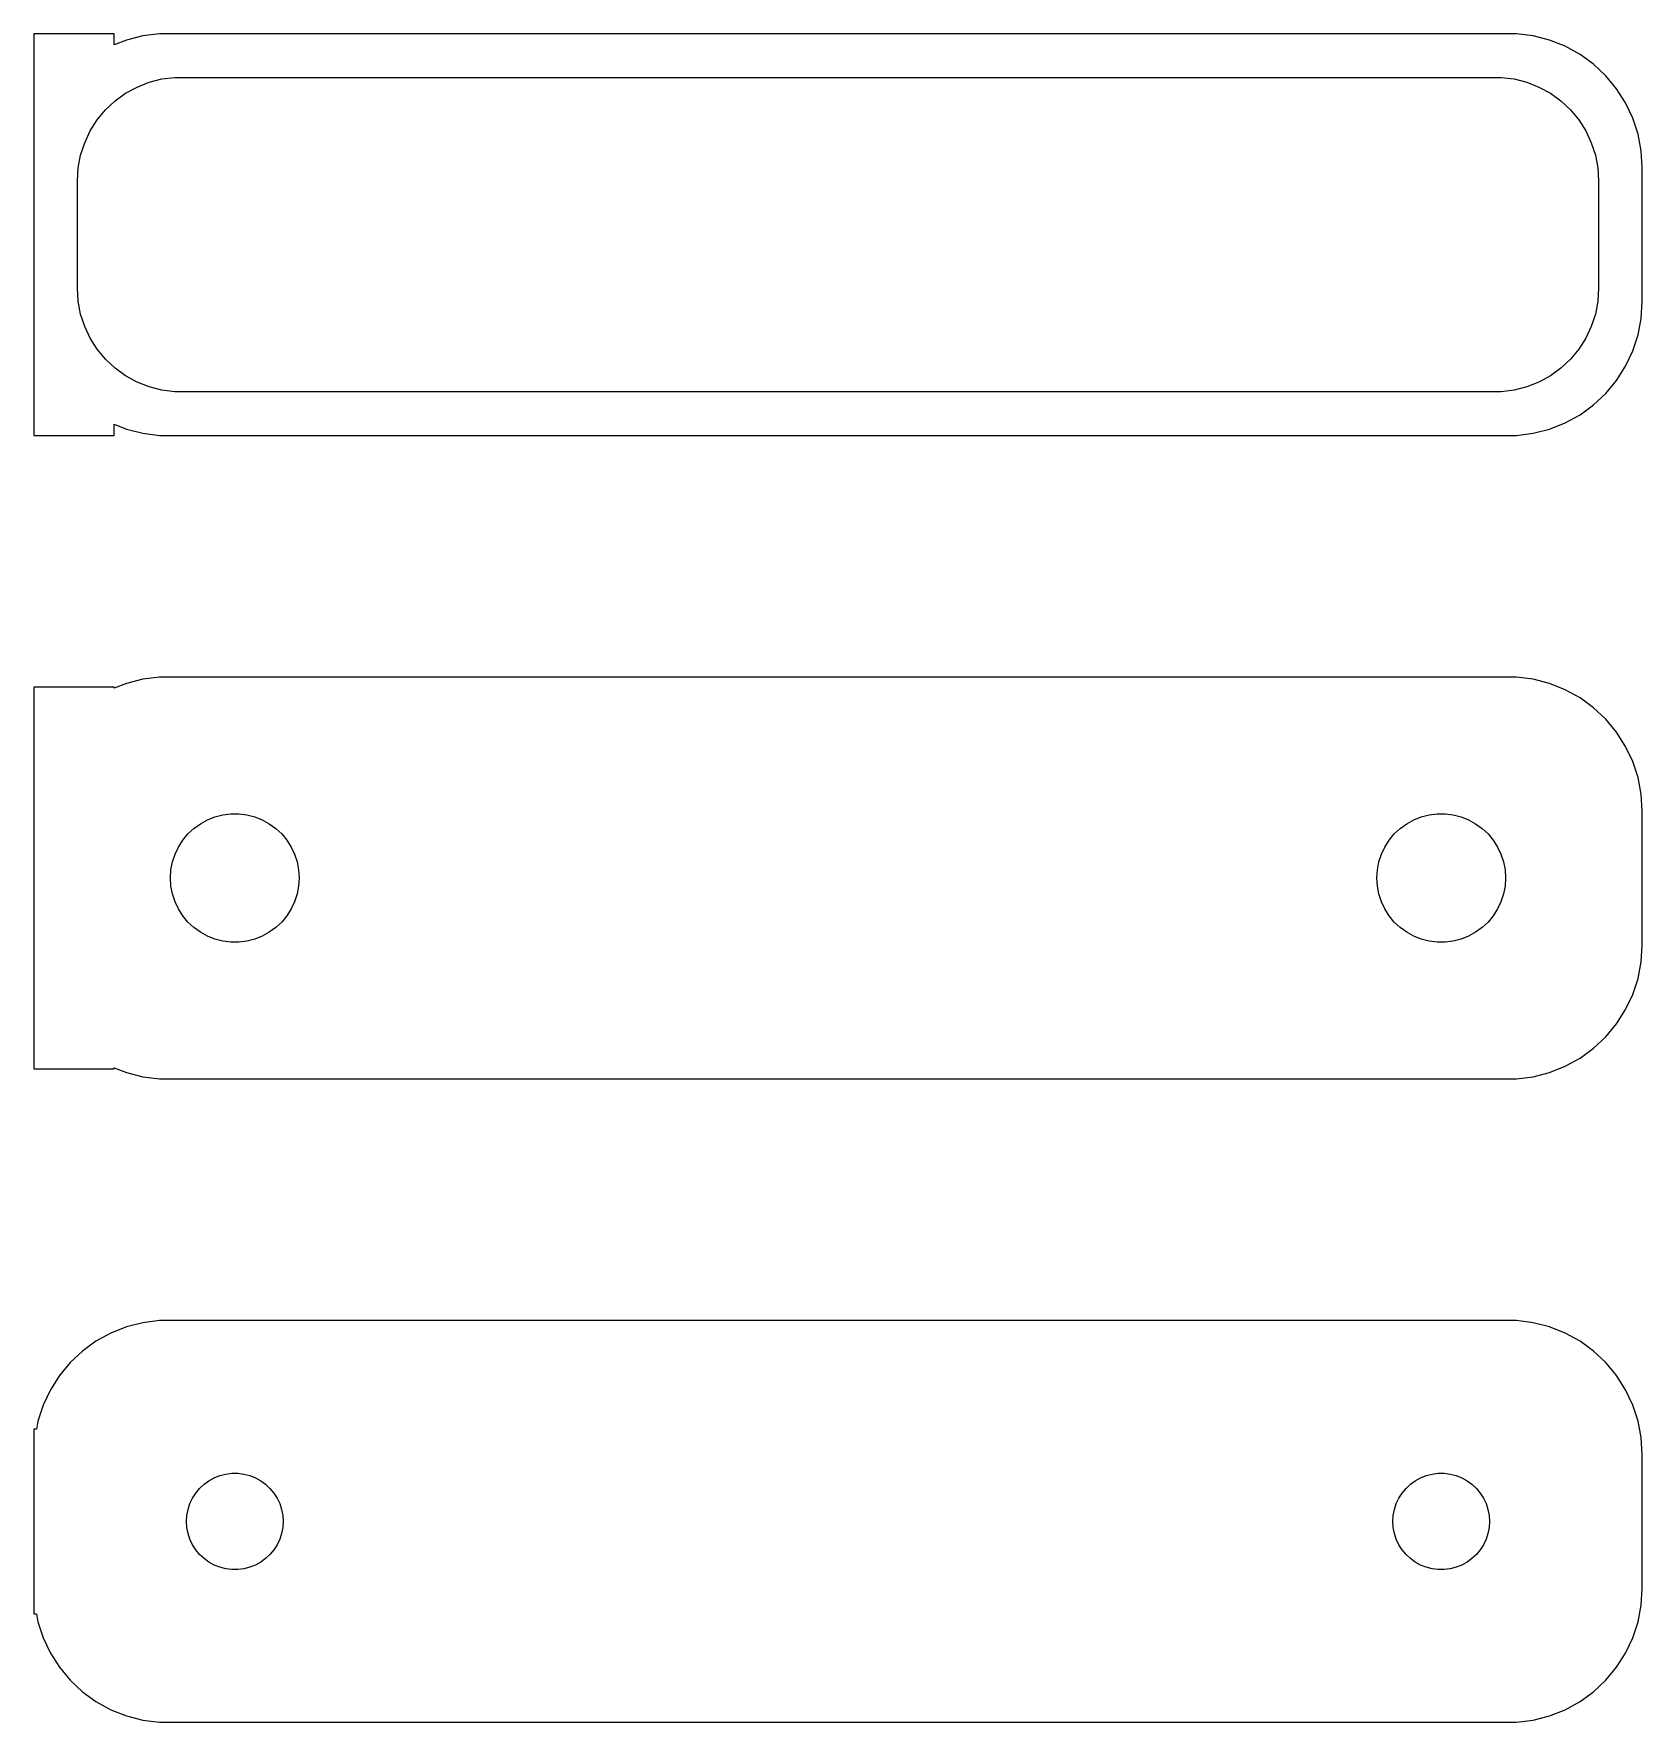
# Model space of a CAD drawing. Header units: metres. Extents: x -30 to 30, y 40.5 to 103.5.
import ezdxf

# ---------------------------------------------------------------- set-up
doc = ezdxf.new("R2010")
doc.units = ezdxf.units.M

msp = doc.modelspace()

# ---------------------------------------------------------------- linework, layer by layer
for p, q in [((-27, 103.49), (-30, 103.49)), ((-30, 103.49), (-30, 88.5099)), ((-27, 103.075), (-27, 103.49)), ((-25.9369, 103.411), (-26.5451, 103.255)), ((-25.3139, 103.49), (-25.9369, 103.411)), ((25.3139, 103.49), (-25.3139, 103.49)), ((25.9369, 103.411), (25.3139, 103.49)), ((26.5451, 103.255), (25.9369, 103.411)), ((-26.5451, 103.255), (-27, 103.075)), ((27.1289, 103.024), (26.5451, 103.255)), ((27.6791, 102.722), (27.1289, 103.024)), ((28.1871, 102.353), (27.6791, 102.722)), ((28.6448, 101.923), (28.1871, 102.353)), ((-26.5751, 101.27), (-26.1489, 101.504)), ((-26.1489, 101.504), (-25.6967, 101.683)), ((-25.6967, 101.683), (-25.2256, 101.804)), ((-25.2256, 101.804), (-24.7432, 101.865)), ((-24.7432, 101.865), (24.7432, 101.865)), ((24.7432, 101.865), (25.2256, 101.804)), ((25.2256, 101.804), (25.6967, 101.683)), ((25.6967, 101.683), (26.1489, 101.504)), ((26.1489, 101.504), (26.5751, 101.27)), ((29.0451, 101.439), (28.6448, 101.923)), ((29.3815, 100.909), (29.0451, 101.439)), ((-27.323, 100.651), (-26.9685, 100.984)), ((-26.9685, 100.984), (-26.5751, 101.27)), ((26.5751, 101.27), (26.9685, 100.984)), ((26.9685, 100.984), (27.323, 100.651)), ((29.6489, 100.341), (29.3815, 100.909)), ((-27.8936, 99.8656), (-27.633, 100.276)), ((-27.633, 100.276), (-27.323, 100.651)), ((27.323, 100.651), (27.633, 100.276)), ((27.633, 100.276), (27.8936, 99.8656)), ((29.8429, 99.7434), (29.6489, 100.341)), ((-28.1007, 99.4256), (-27.8936, 99.8656)), ((27.8936, 99.8656), (28.1007, 99.4256)), ((29.9606, 99.1267), (29.8429, 99.7434)), ((-28.3421, 98.4854), (-28.251, 98.9631)), ((-28.251, 98.9631), (-28.1007, 99.4256)), ((28.1007, 99.4256), (28.251, 98.9631)), ((28.251, 98.9631), (28.3421, 98.4854)), ((30, 98.5), (29.9606, 99.1267)), ((-28.3726, 98), (-28.3421, 98.4854)), ((28.3421, 98.4854), (28.3726, 98)), ((30, 93.5), (30, 98.5)), ((-28.3726, 94), (-28.3726, 98)), ((28.3726, 98), (28.3726, 94)), ((-28.3421, 93.5146), (-28.3726, 94)), ((28.3726, 94), (28.3421, 93.5146)), ((-28.251, 93.0369), (-28.3421, 93.5146)), ((28.3421, 93.5146), (28.251, 93.0369)), ((29.9606, 92.8733), (30, 93.5)), ((-28.1007, 92.5744), (-28.251, 93.0369)), ((28.251, 93.0369), (28.1007, 92.5744)), ((29.8429, 92.2566), (29.9606, 92.8733)), ((-27.8936, 92.1344), (-28.1007, 92.5744)), ((-27.633, 91.7237), (-27.8936, 92.1344)), ((27.8936, 92.1344), (27.633, 91.7237)), ((28.1007, 92.5744), (27.8936, 92.1344)), ((29.6489, 91.6594), (29.8429, 92.2566)), ((-27.323, 91.349), (-27.633, 91.7237)), ((-26.9685, 91.0161), (-27.323, 91.349)), ((27.323, 91.349), (26.9685, 91.0161)), ((27.633, 91.7237), (27.323, 91.349)), ((29.3815, 91.0912), (29.6489, 91.6594)), ((-26.5751, 90.7302), (-26.9685, 91.0161)), ((-26.1489, 90.4959), (-26.5751, 90.7302)), ((26.5751, 90.7302), (26.1489, 90.4959)), ((26.9685, 91.0161), (26.5751, 90.7302)), ((29.0451, 90.5611), (29.3815, 91.0912)), ((-25.6967, 90.3169), (-26.1489, 90.4959)), ((-25.2256, 90.196), (-25.6967, 90.3169)), ((-24.7432, 90.135), (-25.2256, 90.196)), ((24.7432, 90.135), (-24.7432, 90.135)), ((25.2256, 90.196), (24.7432, 90.135)), ((25.6967, 90.3169), (25.2256, 90.196)), ((26.1489, 90.4959), (25.6967, 90.3169)), ((28.1871, 89.6474), (28.6448, 90.0773)), ((28.6448, 90.0773), (29.0451, 90.5611)), ((27.6791, 89.2784), (28.1871, 89.6474)), ((-27, 88.9248), (-26.5451, 88.7447)), ((-27, 88.5099), (-27, 88.9248)), ((26.5451, 88.7447), (27.1289, 88.9759)), ((27.1289, 88.9759), (27.6791, 89.2784)), ((-30, 88.5099), (-27, 88.5099)), ((-26.5451, 88.7447), (-25.9369, 88.5886)), ((-25.9369, 88.5886), (-25.3139, 88.5099)), ((-25.3139, 88.5099), (25.3139, 88.5099)), ((25.3139, 88.5099), (25.9369, 88.5886)), ((25.9369, 88.5886), (26.5451, 88.7447)), ((-25.9369, 79.4114), (-26.5451, 79.2553)), ((-25.3139, 79.4901), (-25.9369, 79.4114)), ((25.3139, 79.4901), (-25.3139, 79.4901)), ((25.9369, 79.4114), (25.3139, 79.4901)), ((26.5451, 79.2553), (25.9369, 79.4114)), ((-27, 79.1148), (-30, 79.1148)), ((-30, 79.1148), (-30, 64.8852)), ((-26.5451, 79.2553), (-27, 79.0752)), ((-27, 79.0752), (-27, 79.1148)), ((27.1289, 79.0241), (26.5451, 79.2553)), ((27.6791, 78.7216), (27.1289, 79.0241)), ((28.1871, 78.3526), (27.6791, 78.7216)), ((28.6448, 77.9227), (28.1871, 78.3526)), ((29.0451, 77.4389), (28.6448, 77.9227)), ((29.3815, 76.9088), (29.0451, 77.4389)), ((29.6489, 76.3406), (29.3815, 76.9088)), ((29.8429, 75.7434), (29.6489, 76.3406)), ((29.9606, 75.1267), (29.8429, 75.7434)), ((30, 74.5), (29.9606, 75.1267)), ((-23.2416, 74.2825), (-22.9497, 74.3575)), ((-22.9497, 74.3575), (-22.6507, 74.3953)), ((-22.6507, 74.3953), (-22.3493, 74.3953)), ((-22.3493, 74.3953), (-22.0503, 74.3575)), ((-22.0503, 74.3575), (-21.7583, 74.2825)), ((21.7583, 74.2825), (22.0503, 74.3575)), ((22.0503, 74.3575), (22.3493, 74.3953)), ((22.3493, 74.3953), (22.6507, 74.3953)), ((22.6507, 74.3953), (22.9497, 74.3575)), ((22.9497, 74.3575), (23.2416, 74.2825)), ((30, 69.5), (30, 74.5)), ((-24.2495, 73.6429), (-24.0298, 73.8492)), ((-24.0298, 73.8492), (-23.786, 74.0264)), ((-23.786, 74.0264), (-23.5219, 74.1716)), ((-23.5219, 74.1716), (-23.2416, 74.2825)), ((-21.7583, 74.2825), (-21.4781, 74.1716)), ((-21.4781, 74.1716), (-21.214, 74.0264)), ((-21.214, 74.0264), (-20.9702, 73.8492)), ((-20.9702, 73.8492), (-20.7505, 73.6429)), ((20.7505, 73.6429), (20.9702, 73.8492)), ((20.9702, 73.8492), (21.214, 74.0264)), ((21.214, 74.0264), (21.4781, 74.1716)), ((21.4781, 74.1716), (21.7583, 74.2825)), ((23.2416, 74.2825), (23.5219, 74.1716)), ((23.5219, 74.1716), (23.786, 74.0264)), ((23.786, 74.0264), (24.0298, 73.8492)), ((24.0298, 73.8492), (24.2495, 73.6429)), ((-24.7315, 72.8835), (-24.6031, 73.1562)), ((-24.6031, 73.1562), (-24.4416, 73.4107)), ((-24.4416, 73.4107), (-24.2495, 73.6429)), ((-20.7505, 73.6429), (-20.5583, 73.4107)), ((-20.5583, 73.4107), (-20.3969, 73.1562)), ((-20.3969, 73.1562), (-20.2685, 72.8835)), ((20.2685, 72.8835), (20.3969, 73.1562)), ((20.3969, 73.1562), (20.5583, 73.4107)), ((20.5583, 73.4107), (20.7505, 73.6429)), ((24.2495, 73.6429), (24.4416, 73.4107)), ((24.4416, 73.4107), (24.6031, 73.1562)), ((24.6031, 73.1562), (24.7315, 72.8835)), ((-24.8811, 72.3008), (-24.8246, 72.5968)), ((-24.8246, 72.5968), (-24.7315, 72.8835)), ((-20.2685, 72.8835), (-20.1754, 72.5968)), ((-20.1754, 72.5968), (-20.1189, 72.3008)), ((20.1189, 72.3008), (20.1754, 72.5968)), ((20.1754, 72.5968), (20.2685, 72.8835)), ((24.7315, 72.8835), (24.8246, 72.5968)), ((24.8246, 72.5968), (24.8811, 72.3008)), ((-24.9, 72), (-24.8811, 72.3008)), ((-24.8811, 71.6992), (-24.9, 72)), ((-20.1189, 72.3008), (-20.1, 72)), ((-20.1, 72), (-20.1189, 71.6992)), ((20.1, 72), (20.1189, 72.3008)), ((20.1189, 71.6992), (20.1, 72)), ((24.8811, 72.3008), (24.9, 72)), ((24.9, 72), (24.8811, 71.6992)), ((-24.8246, 71.4032), (-24.8811, 71.6992)), ((-24.7315, 71.1165), (-24.8246, 71.4032)), ((-20.1754, 71.4032), (-20.2685, 71.1165)), ((-20.1189, 71.6992), (-20.1754, 71.4032)), ((20.1754, 71.4032), (20.1189, 71.6992)), ((20.2685, 71.1165), (20.1754, 71.4032)), ((24.8246, 71.4032), (24.7315, 71.1165)), ((24.8811, 71.6992), (24.8246, 71.4032)), ((-24.6031, 70.8438), (-24.7315, 71.1165)), ((-24.4416, 70.5893), (-24.6031, 70.8438)), ((-24.2495, 70.3571), (-24.4416, 70.5893)), ((-20.5583, 70.5893), (-20.7505, 70.3571)), ((-20.3969, 70.8438), (-20.5583, 70.5893)), ((-20.2685, 71.1165), (-20.3969, 70.8438)), ((20.3969, 70.8438), (20.2685, 71.1165)), ((20.5583, 70.5893), (20.3969, 70.8438)), ((20.7505, 70.3571), (20.5583, 70.5893)), ((24.4416, 70.5893), (24.2495, 70.3571)), ((24.6031, 70.8438), (24.4416, 70.5893)), ((24.7315, 71.1165), (24.6031, 70.8438)), ((-24.0298, 70.1508), (-24.2495, 70.3571)), ((-23.786, 69.9736), (-24.0298, 70.1508)), ((-23.5219, 69.8284), (-23.786, 69.9736)), ((-21.214, 69.9736), (-21.4781, 69.8284)), ((-20.9702, 70.1508), (-21.214, 69.9736)), ((-20.7505, 70.3571), (-20.9702, 70.1508)), ((20.9702, 70.1508), (20.7505, 70.3571)), ((21.214, 69.9736), (20.9702, 70.1508)), ((21.4781, 69.8284), (21.214, 69.9736)), ((23.786, 69.9736), (23.5219, 69.8284)), ((24.0298, 70.1508), (23.786, 69.9736)), ((24.2495, 70.3571), (24.0298, 70.1508)), ((-23.2416, 69.7175), (-23.5219, 69.8284)), ((-22.9497, 69.6425), (-23.2416, 69.7175)), ((-22.6507, 69.6047), (-22.9497, 69.6425)), ((-22.3493, 69.6047), (-22.6507, 69.6047)), ((-22.0503, 69.6425), (-22.3493, 69.6047)), ((-21.7583, 69.7175), (-22.0503, 69.6425)), ((-21.4781, 69.8284), (-21.7583, 69.7175)), ((21.7583, 69.7175), (21.4781, 69.8284)), ((22.0503, 69.6425), (21.7583, 69.7175)), ((22.3493, 69.6047), (22.0503, 69.6425)), ((22.6507, 69.6047), (22.3493, 69.6047)), ((22.9497, 69.6425), (22.6507, 69.6047)), ((23.2416, 69.7175), (22.9497, 69.6425)), ((23.5219, 69.8284), (23.2416, 69.7175)), ((29.9606, 68.8733), (30, 69.5)), ((29.8429, 68.2566), (29.9606, 68.8733)), ((29.6489, 67.6594), (29.8429, 68.2566)), ((29.3815, 67.0912), (29.6489, 67.6594)), ((29.0451, 66.5611), (29.3815, 67.0912)), ((28.6448, 66.0773), (29.0451, 66.5611)), ((27.6791, 65.2784), (28.1871, 65.6474)), ((28.1871, 65.6474), (28.6448, 66.0773)), ((-30, 64.8852), (-27, 64.8852)), ((-27, 64.8852), (-27, 64.9248)), ((-27, 64.9248), (-26.5451, 64.7447)), ((26.5451, 64.7447), (27.1289, 64.9759)), ((27.1289, 64.9759), (27.6791, 65.2784)), ((-26.5451, 64.7447), (-25.9369, 64.5886)), ((-25.9369, 64.5886), (-25.3139, 64.5099)), ((-25.3139, 64.5099), (25.3139, 64.5099)), ((25.3139, 64.5099), (25.9369, 64.5886)), ((25.9369, 64.5886), (26.5451, 64.7447)), ((-25.3139, 55.4901), (-25.9369, 55.4114)), ((25.3139, 55.4901), (-25.3139, 55.4901)), ((25.9369, 55.4114), (25.3139, 55.4901)), ((-27.1289, 55.0241), (-27.6791, 54.7216)), ((-26.5451, 55.2553), (-27.1289, 55.0241)), ((-25.9369, 55.4114), (-26.5451, 55.2553)), ((26.5451, 55.2553), (25.9369, 55.4114)), ((27.1289, 55.0241), (26.5451, 55.2553)), ((27.6791, 54.7216), (27.1289, 55.0241)), ((-28.1871, 54.3526), (-28.6448, 53.9227)), ((-27.6791, 54.7216), (-28.1871, 54.3526)), ((28.1871, 54.3526), (27.6791, 54.7216)), ((28.6448, 53.9227), (28.1871, 54.3526)), ((-28.6448, 53.9227), (-29.0451, 53.4389)), ((29.0451, 53.4389), (28.6448, 53.9227)), ((-29.3815, 52.9088), (-29.6489, 52.3406)), ((-29.0451, 53.4389), (-29.3815, 52.9088)), ((29.3815, 52.9088), (29.0451, 53.4389)), ((29.6489, 52.3406), (29.3815, 52.9088)), ((-29.6489, 52.3406), (-29.8429, 51.7434)), ((29.8429, 51.7434), (29.6489, 52.3406)), ((-29.8429, 51.7434), (-29.9, 51.4442)), ((29.9606, 51.1267), (29.8429, 51.7434)), ((-29.9, 51.4442), (-30, 51.4442)), ((-30, 51.4442), (-30, 44.5558)), ((30, 50.5), (29.9606, 51.1267)), ((30, 45.5), (30, 50.5)), ((-23.0562, 49.7119), (-22.8373, 49.7681)), ((-22.8373, 49.7681), (-22.613, 49.7964)), ((-22.613, 49.7964), (-22.387, 49.7964)), ((-22.387, 49.7964), (-22.1627, 49.7681)), ((-22.1627, 49.7681), (-21.9438, 49.7119)), ((21.9438, 49.7119), (22.1627, 49.7681)), ((22.1627, 49.7681), (22.387, 49.7964)), ((22.387, 49.7964), (22.613, 49.7964)), ((22.613, 49.7964), (22.8373, 49.7681)), ((22.8373, 49.7681), (23.0562, 49.7119)), ((-23.9562, 49.058), (-23.8121, 49.2322)), ((-23.8121, 49.2322), (-23.6474, 49.3869)), ((-23.6474, 49.3869), (-23.4645, 49.5198)), ((-23.4645, 49.5198), (-23.2664, 49.6287)), ((-23.2664, 49.6287), (-23.0562, 49.7119)), ((-21.9438, 49.7119), (-21.7336, 49.6287)), ((-21.7336, 49.6287), (-21.5355, 49.5198)), ((-21.5355, 49.5198), (-21.3526, 49.3869)), ((-21.3526, 49.3869), (-21.1879, 49.2322)), ((-21.1879, 49.2322), (-21.0438, 49.058)), ((21.0438, 49.058), (21.1879, 49.2322)), ((21.1879, 49.2322), (21.3526, 49.3869)), ((21.3526, 49.3869), (21.5355, 49.5198)), ((21.5355, 49.5198), (21.7336, 49.6287)), ((21.7336, 49.6287), (21.9438, 49.7119)), ((23.0562, 49.7119), (23.2664, 49.6287)), ((23.2664, 49.6287), (23.4645, 49.5198)), ((23.4645, 49.5198), (23.6474, 49.3869)), ((23.6474, 49.3869), (23.8121, 49.2322)), ((23.8121, 49.2322), (23.9562, 49.058)), ((-24.2434, 48.4476), (-24.1736, 48.6626)), ((-24.1736, 48.6626), (-24.0773, 48.8671)), ((-24.0773, 48.8671), (-23.9562, 49.058)), ((-21.0438, 49.058), (-20.9226, 48.8671)), ((-20.9226, 48.8671), (-20.8264, 48.6626)), ((-20.8264, 48.6626), (-20.7565, 48.4476)), ((20.7565, 48.4476), (20.8264, 48.6626)), ((20.8264, 48.6626), (20.9226, 48.8671)), ((20.9226, 48.8671), (21.0438, 49.058)), ((23.9562, 49.058), (24.0773, 48.8671)), ((24.0773, 48.8671), (24.1736, 48.6626)), ((24.1736, 48.6626), (24.2434, 48.4476)), ((-24.3, 48), (-24.2858, 48.2256)), ((-24.2858, 47.7744), (-24.3, 48)), ((-24.2858, 48.2256), (-24.2434, 48.4476)), ((-20.7565, 48.4476), (-20.7142, 48.2256)), ((-20.7142, 48.2256), (-20.7, 48)), ((-20.7, 48), (-20.7142, 47.7744)), ((20.7, 48), (20.7142, 48.2256)), ((20.7142, 47.7744), (20.7, 48)), ((20.7142, 48.2256), (20.7565, 48.4476)), ((24.2434, 48.4476), (24.2858, 48.2256)), ((24.2858, 48.2256), (24.3, 48)), ((24.3, 48), (24.2858, 47.7744)), ((-24.2434, 47.5524), (-24.2858, 47.7744)), ((-24.1736, 47.3374), (-24.2434, 47.5524)), ((-24.0773, 47.1329), (-24.1736, 47.3374)), ((-20.8264, 47.3374), (-20.9226, 47.1329)), ((-20.7565, 47.5524), (-20.8264, 47.3374)), ((-20.7142, 47.7744), (-20.7565, 47.5524)), ((20.7565, 47.5524), (20.7142, 47.7744)), ((20.8264, 47.3374), (20.7565, 47.5524)), ((20.9226, 47.1329), (20.8264, 47.3374)), ((24.1736, 47.3374), (24.0773, 47.1329)), ((24.2434, 47.5524), (24.1736, 47.3374)), ((24.2858, 47.7744), (24.2434, 47.5524)), ((-23.9562, 46.942), (-24.0773, 47.1329)), ((-23.8121, 46.7678), (-23.9562, 46.942)), ((-23.6474, 46.6131), (-23.8121, 46.7678)), ((-23.4645, 46.4802), (-23.6474, 46.6131)), ((-21.3526, 46.6131), (-21.5355, 46.4802)), ((-21.1879, 46.7678), (-21.3526, 46.6131)), ((-21.0438, 46.942), (-21.1879, 46.7678)), ((-20.9226, 47.1329), (-21.0438, 46.942)), ((21.0438, 46.942), (20.9226, 47.1329)), ((21.1879, 46.7678), (21.0438, 46.942)), ((21.3526, 46.6131), (21.1879, 46.7678)), ((21.5355, 46.4802), (21.3526, 46.6131)), ((23.6474, 46.6131), (23.4645, 46.4802)), ((23.8121, 46.7678), (23.6474, 46.6131)), ((23.9562, 46.942), (23.8121, 46.7678)), ((24.0773, 47.1329), (23.9562, 46.942)), ((-23.2664, 46.3713), (-23.4645, 46.4802)), ((-23.0562, 46.2881), (-23.2664, 46.3713)), ((-22.8373, 46.2319), (-23.0562, 46.2881)), ((-22.613, 46.2036), (-22.8373, 46.2319)), ((-22.387, 46.2036), (-22.613, 46.2036)), ((-22.1627, 46.2319), (-22.387, 46.2036)), ((-21.9438, 46.2881), (-22.1627, 46.2319)), ((-21.7336, 46.3713), (-21.9438, 46.2881)), ((-21.5355, 46.4802), (-21.7336, 46.3713)), ((21.7336, 46.3713), (21.5355, 46.4802)), ((21.9438, 46.2881), (21.7336, 46.3713)), ((22.1627, 46.2319), (21.9438, 46.2881)), ((22.387, 46.2036), (22.1627, 46.2319)), ((22.613, 46.2036), (22.387, 46.2036)), ((22.8373, 46.2319), (22.613, 46.2036)), ((23.0562, 46.2881), (22.8373, 46.2319)), ((23.2664, 46.3713), (23.0562, 46.2881)), ((23.4645, 46.4802), (23.2664, 46.3713)), ((29.9606, 44.8733), (30, 45.5)), ((29.8429, 44.2566), (29.9606, 44.8733)), ((-30, 44.5558), (-29.9, 44.5558)), ((-29.9, 44.5558), (-29.8429, 44.2566)), ((-29.8429, 44.2566), (-29.6489, 43.6594)), ((29.6489, 43.6594), (29.8429, 44.2566)), ((-29.6489, 43.6594), (-29.3815, 43.0912)), ((29.3815, 43.0912), (29.6489, 43.6594)), ((-29.3815, 43.0912), (-29.0451, 42.5611)), ((29.0451, 42.5611), (29.3815, 43.0912)), ((-29.0451, 42.5611), (-28.6448, 42.0773)), ((28.6448, 42.0773), (29.0451, 42.5611)), ((-28.6448, 42.0773), (-28.1871, 41.6474)), ((-28.1871, 41.6474), (-27.6791, 41.2784)), ((27.6791, 41.2784), (28.1871, 41.6474)), ((28.1871, 41.6474), (28.6448, 42.0773)), ((-27.6791, 41.2784), (-27.1289, 40.9759)), ((-27.1289, 40.9759), (-26.5451, 40.7447)), ((26.5451, 40.7447), (27.1289, 40.9759)), ((27.1289, 40.9759), (27.6791, 41.2784)), ((-26.5451, 40.7447), (-25.9369, 40.5886)), ((-25.9369, 40.5886), (-25.3139, 40.5099)), ((-25.3139, 40.5099), (25.3139, 40.5099)), ((25.3139, 40.5099), (25.9369, 40.5886)), ((25.9369, 40.5886), (26.5451, 40.7447))]:
    msp.add_line(p, q)

doc.saveas('drawing.dxf')
